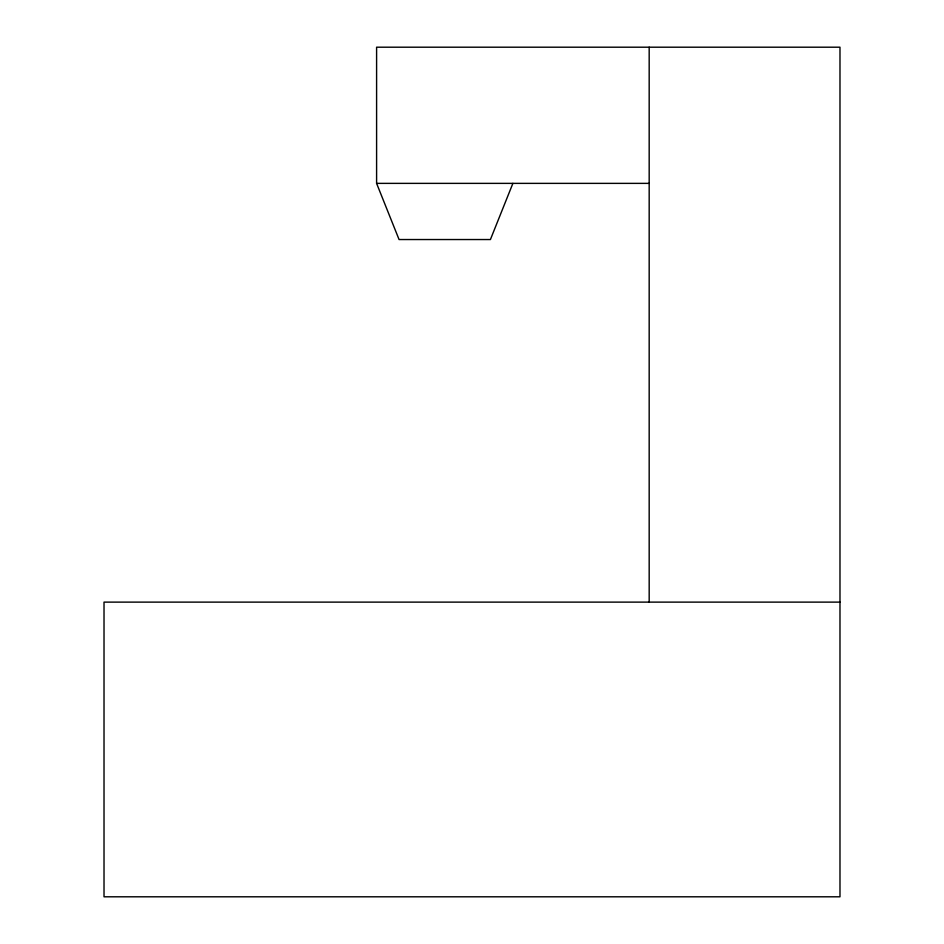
<?xml version="1.0" encoding="UTF-8"?>
<svg xmlns="http://www.w3.org/2000/svg" width="944" height="944" viewBox="0 0 944 944"><rect width="100%" height="100%" fill="white"/><g stroke="black" fill="none" stroke-linecap="round" stroke-linejoin="round"><path stroke-width="1.42" d="M512.887 183.372L490.42 239.54L399.064 239.54L376.597 183.372L376.597 47.2L839.983 47.2L839.983 896.8L104.017 896.8L104.017 602.119L839.983 602.119M376.597 183.372L649.177 183.372M649.177 47.2L649.177 602.119"/></g></svg>
